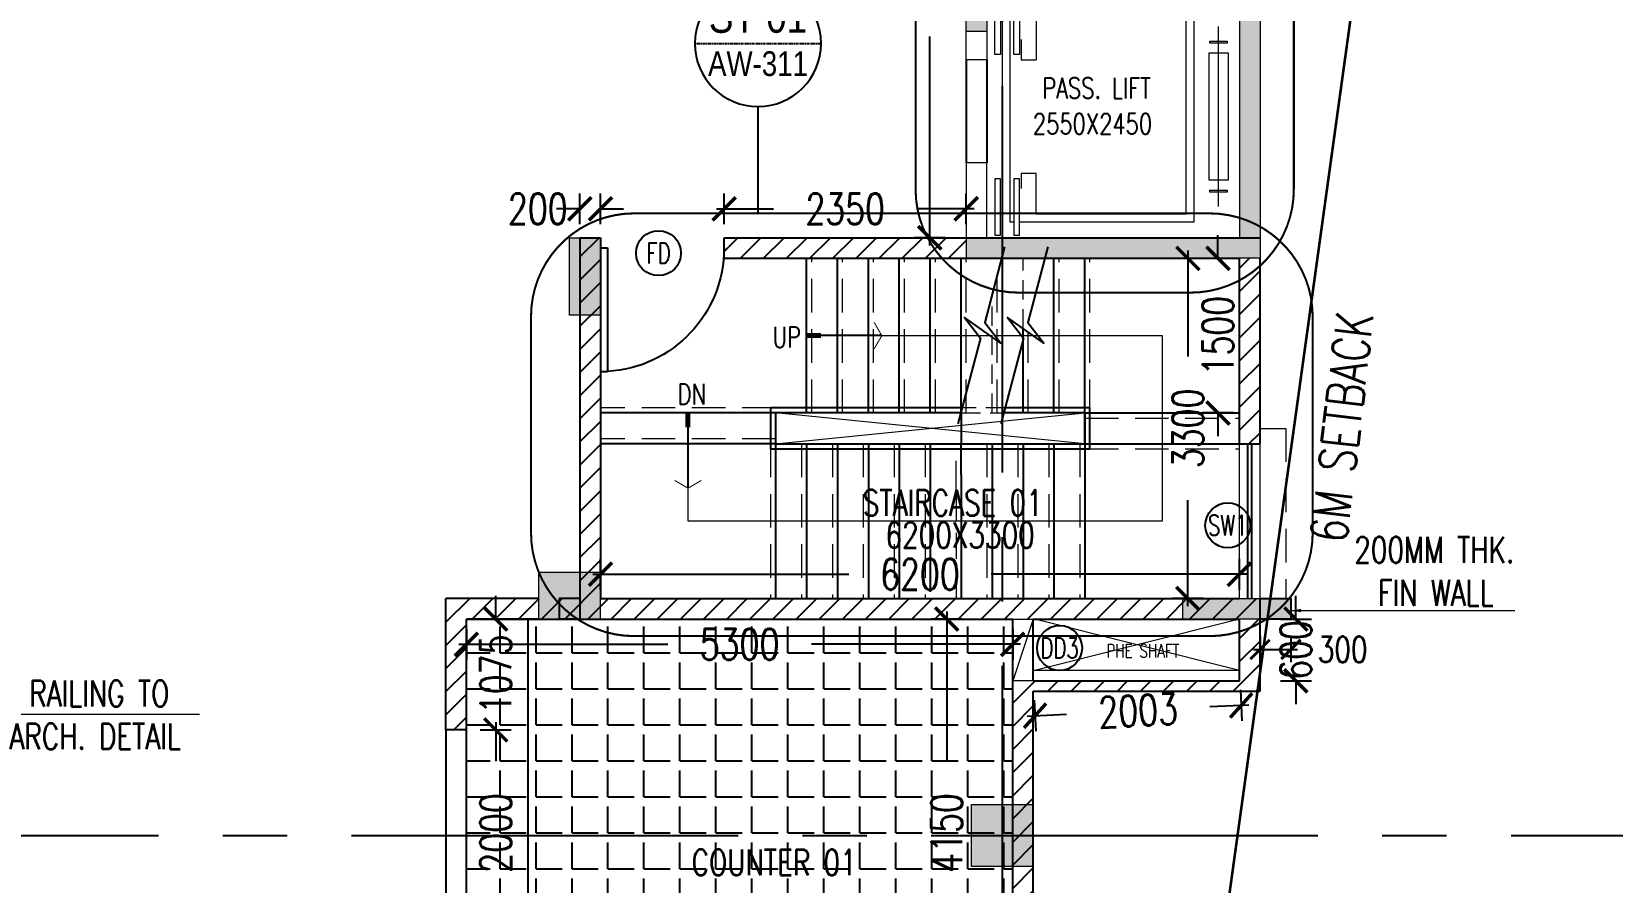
# Model space of a CAD drawing. Header units: millimetres. Extents: x -2076597 to 16308595, y -4402071 to 17875273.
# Drawn here: x -2033367 to -2018029, y -4224166 to -4215911 of the extents above; entities that cross this region are included whole.
import ezdxf
from ezdxf.enums import TextEntityAlignment as Align
from ezdxf.lldxf.tags import DXFTag

# ---------------------------------------------------------------- set-up
doc = ezdxf.new("R2010")
doc.units = ezdxf.units.MM
for name, pattern in [('CENTER', [50.8, 31.75, -6.35, 6.35, -6.35]), ('CENTER2', [1.125, 0.75, -0.125, 0.125, -0.125]), ('DASHDOT', [1, 0.5, -0.25, 0, -0.25]), ('DASHED', [19.05, 12.7, -6.35]), ('DASHED2', [0.375, 0.25, -0.125])]:
    doc.linetypes.add(name, pattern=pattern)
for name, color, linetype, lineweight in [('A- GLAZING', 5, 'Continuous', 9), ('A- LIGHT LINE', 8, 'Continuous', 9), ('A- SHAFT', 8, 'Continuous', 9), ('A-COL HATCH', 252, 'Continuous', 9), ('A-DETL-GENF', 92, 'Continuous', 9), ('A-DETL-THIN', 1, 'Continuous', 9), ('A-FLOR-OPNG', 51, 'Continuous', 9), ('A-FOR AREAS', 21, 'Continuous', 25), ('S-COL HATCH', 251, 'Continuous', 9), ('S-COLS', 7, 'Continuous', 9)]:
    doc.layers.add(name, color=color, linetype=linetype, lineweight=lineweight)
for name, color, linetype in [('A- STAIRSCASE', 1, 'Continuous'), ('A-ARROW', 8, 'Continuous'), ('A-DIMS', 4, 'Continuous'), ('a-door', 1, 'Continuous'), ('A-ELE 02', 4, 'Continuous'), ('A-FLDROP', 1, 'Continuous'), ('A-GRID', 8, 'CENTER'), ('A-PARAPET WALL', 4, 'Continuous'), ('A-RAILING', 3, 'Continuous'), ('a-ref', 5, 'Continuous'), ('A-REFS', 3, 'DASHED'), ('A-REV CLOUD', 2, 'DASHED'), ('A-SCHED', 1, 'Continuous'), ('A-SETBACK', 3, 'Continuous'), ('A-SLAB SINING', 252, 'Continuous'), ('A-SLABS', 1, 'Continuous'), ('A-TXTROOM', 3, 'Continuous'), ('A-WALL', 2, 'Continuous'), ('A-WALL HATCH', 8, 'Continuous'), ('S-GRID', 252, 'CENTER2')]:
    doc.layers.add(name, color=color, linetype=linetype)
doc.styles.add('ARIAL', font='arial.ttf')
doc.styles.add('DIM 100', font='romans.shx', dxfattribs={"width": 0.8})
doc.styles.add('ROMANS', font='romans.shx', dxfattribs={"width": 0.75})
tags = doc.linetypes.add('DASHEDX2', pattern=[1.5, 1, -0.5]).pattern_tags.tags
tags[6:7] = [DXFTag(74, 4), DXFTag(75, 0), DXFTag(340, '0'), DXFTag(46, 1.0), DXFTag(50, 0.0), DXFTag(44, 0.0), DXFTag(45, 0.0)]
tags[4:5] = [DXFTag(74, 4), DXFTag(75, 0), DXFTag(340, '0'), DXFTag(46, 1.0), DXFTag(50, 0.0), DXFTag(44, 0.0), DXFTag(45, 0.0)]
doc.dimstyles.new('1_100 MJR', dxfattribs={"dimscale": 100, "dimtxt": 1.75, "dimasz": 1, "dimexe": 1, "dimexo": 0, "dimgap": 0.09, "dimtad": 0, "dimdsep": 46, "dimtxsty": 'DIM 100', "dimblk": 'ARCHTICK', "dimcen": 0.09, "dimdle": 1, "dimclrd": 8, "dimclre": 8, "dimclrt": 256, "dimazin": 0, "dimtfac": 1, "dimtofl": 0, "dimtmove": 1, "dimatfit": 3, "dimfxl": 0, "dimtolj": 1, "dimtzin": 0, "dimlwd": -1, "dimlwe": -1, "dimarcsym": 0})
doc.dimstyles.new('DIMM-100', dxfattribs={"dimscale": 150, "dimtxt": 2, "dimasz": 1.5, "dimexe": 1, "dimexo": 0, "dimgap": 2, "dimtad": 0, "dimtoh": 1, "dimdec": 0, "dimzin": 0, "dimdsep": 46, "dimtxsty": 'ROMANS', "dimblk": 'ARCHTICK', "dimcen": 1.5, "dimdle": 0.5, "dimclrd": 8, "dimclre": 8, "dimclrt": 256, "dimazin": 0, "dimtfac": 1, "dimtdec": 0, "dimtix": 1, "dimtofl": 0, "dimtmove": 2, "dimatfit": 3, "dimldrblk": 'DOT', "dimfxl": 0, "dimtolj": 1, "dimtzin": 0, "dimarcsym": 0})

# ---------------------------------------------------------------- blocks, each defined once
blk = doc.blocks.new('_ArchTick')
at = {"color": 0, "linetype": 'ByBlock', "const_width": 0.15}
blk.add_lwpolyline([(-0.5, -0.5), (0.5, 0.5)], dxfattribs=at)
blk = doc.blocks.new('*D61')
at = {"layer": 'A-DIMS', "color": 8, "lineweight": -2, "transparency": 16777216}
for p, q in [((-3823611, -18360408), (-3823186, -18360408)), ((-3823549, -18360283), (-3823549, -18360533)), ((-3823249, -18360283), (-3823249, -18360533))]:
    blk.add_line(p, q, dxfattribs=at)
at = {"layer": 'Defpoints', "color": 0, "transparency": 16777216}
for p in [(-3823549, -18360113), (-3823249, -18360113), (-3823249, -18360408)]:
    blk.add_point(p, dxfattribs=at)
at = {"layer": 'A-DIMS', "color": 8, "lineweight": -2, "transparency": 16777216, "xscale": 187.5, "yscale": 187.5, "zscale": 187.5, "rotation": 180}
blk.add_blockref('_ArchTick', (-3823549, -18360408), dxfattribs=at)
at = {"layer": 'A-DIMS', "color": 8, "lineweight": -2, "transparency": 16777216, "xscale": 187.5, "yscale": 187.5, "zscale": 187.5}
blk.add_blockref('_ArchTick', (-3823249, -18360408), dxfattribs=at)
at = {"layer": 'A-DIMS', "color": 4, "transparency": 16777216, "insert": (-3822747, -18360408), "char_height": 250, "attachment_point": 5, "style": 'ROMANS'}
blk.add_mtext('\\A1;300', dxfattribs=at)
blk = doc.blocks.new('_Dot')
at = {"color": 0, "linetype": 'ByBlock', "lineweight": -2}
blk.add_line((-0.5, 0), (-1, 0), dxfattribs=at)
at = {"color": 0, "linetype": 'ByBlock', "const_width": 0.5}
blk.add_lwpolyline([(-0.25, 0, 1), (0.25, 0, 1)], format="xyb", close=True, dxfattribs=at)
blk = doc.blocks.new('shafts')
at = {"layer": 'A- SHAFT'}
for p, q in [((716972, -1001020), (718972, -1000520)), ((718972, -1001020), (716972, -1000520)), ((718972, -1001020), (716972, -1001020))]:
    blk.add_line(p, q, dxfattribs=at)
at = {"layer": 'A-TXTROOM', "insert": (717680, -1000765, 0), "char_height": 128, "width": 1088.76, "attachment_point": 1, "style": 'ROMANS'}
blk.add_mtext('PHE SHAFT', dxfattribs=at)
blk = doc.blocks.new('Family - ___-240295-0_ ground floor')
at = {"layer": 'A-SETBACK', "linetype": 'DASHDOT', "lineweight": -2, "ltscale": 2000, "const_width": 25}
blk.add_lwpolyline([(76480, 233663), (47866, 236124), (29166, 193452), (70915, 193452)], close=True, dxfattribs=at)
at = {"layer": 'A-TXTROOM', "insert": (74062, 214309, 0), "char_height": 356, "attachment_point": 3, "rotation": 83.3011, "style": 'ROMANS'}
blk.add_mtext('6M SETBACK', dxfattribs=at)
blk = doc.blocks.new('A$C4B0B4100')
at = {"layer": 'A-COL HATCH'}
h = blk.add_hatch(color=256, dxfattribs=at)
h.dxf.hatch_style = 1
h.paths.add_polyline_path([(108, -29178), (-2076, -29178), (-2076, -26728), (108, -26728), (108, -26528), (-2076, -26528), (-2076, -24078), (-192, -24078), (-192, -23878), (-2276, -23878), (-2276, -29378), (108, -29378)])
h.paths.add_polyline_path([(574, -26528), (374, -26528), (108, -26528), (108, -26728), (374, -26728), (574, -26728)])
h.paths.add_polyline_path([(574, -29178), (374, -29178), (108, -29178), (108, -29378), (574, -29378)])
h.paths.add_polyline_path([(574, -23878), (408, -23878), (408, -24078), (374, -24078), (574, -24078)])
h.paths.add_polyline_path([(408, -23878), (108, -23878), (108, -24078), (408, -24078)])
h.paths.add_polyline_path([(108, -23878), (-192, -23878), (-192, -24078), (108, -24078)], flags=17)
h = blk.add_hatch(color=256, dxfattribs=at)
h.dxf.hatch_style = 1
h.paths.add_polyline_path([(374, -26378), (574, -26378), (574, -26078), (374, -26078)])
h.paths.add_polyline_path([(374, -26528), (574, -26528), (574, -26378), (374, -26378)])
at = {"layer": 'A-DETL-THIN'}
for p, q in [((224, -24078), (224, -26528)), ((-1638, -24232), (-1638, -26274)), ((59, -24232), (-1638, -24232)), ((59, -24103), (59, -24649)), ((113, -24103), (59, -24103)), ((113, -24649), (113, -24103)), ((151, -24232), (113, -24232)), ((151, -26274), (151, -24232)), ((296, -24103), (241, -24103)), ((241, -24103), (241, -24649)), ((296, -24649), (296, -24103)), ((-1560, -24310), (-1560, -26196)), ((-104, -24310), (-1560, -24310)), ((-104, -24310), (-104, -24701)), ((-1958, -24521), (-1790, -24521)), ((-1958, -24539), (-1958, -24521)), ((-1790, -24539), (-1958, -24539)), ((-1790, -24521), (-1790, -24539)), ((-1966, -25871), (-1966, -24635)), ((-1966, -24635), (-1782, -24635)), ((-1782, -24635), (-1782, -25871)), ((40, -24701), (40, -24557)), ((59, -24649), (113, -24649)), ((241, -24649), (296, -24649)), ((-104, -24701), (40, -24701)), ((-1782, -25871), (-1966, -25871)), ((-104, -26196), (-104, -25804)), ((40, -25804), (-104, -25804)), ((40, -26001), (40, -25804)), ((59, -26403), (59, -25857)), ((59, -25857), (113, -25857)), ((113, -25857), (113, -26403)), ((241, -25857), (296, -25857)), ((241, -26403), (241, -25857)), ((296, -25857), (296, -26403)), ((-1958, -25985), (-1958, -25966)), ((-1958, -25966), (-1790, -25966)), ((-1790, -25985), (-1958, -25985)), ((-1790, -25966), (-1790, -25985)), ((-1560, -26196), (-104, -26196)), ((-1638, -26274), (59, -26274)), ((151, -26274), (116, -26274)), ((113, -26403), (59, -26403)), ((296, -26403), (241, -26403)), ((224, -26728), (224, -29178)), ((-1638, -26982), (-1638, -29024)), ((59, -26982), (-1638, -26982)), ((59, -26853), (59, -27399)), ((113, -26853), (59, -26853)), ((113, -27399), (113, -26853)), ((151, -26982), (113, -26982)), ((151, -29024), (151, -26982)), ((241, -26853), (241, -27399)), ((296, -26853), (241, -26853)), ((296, -27399), (296, -26853)), ((-1560, -27060), (-1560, -28946)), ((-104, -27060), (-1560, -27060)), ((-104, -27060), (-104, -27451)), ((-1958, -27271), (-1790, -27271)), ((-1958, -27289), (-1958, -27271)), ((-1790, -27289), (-1958, -27289)), ((-1790, -27271), (-1790, -27289)), ((-1966, -28621), (-1966, -27385)), ((-1966, -27385), (-1782, -27385)), ((-1782, -27385), (-1782, -28621)), ((-104, -27451), (40, -27451)), ((40, -27451), (40, -27307)), ((59, -27399), (113, -27399)), ((241, -27399), (296, -27399)), ((-1782, -28621), (-1966, -28621)), ((40, -28554), (-104, -28554)), ((-104, -28946), (-104, -28554)), ((40, -28751), (40, -28554)), ((59, -29153), (59, -28607)), ((59, -28607), (113, -28607)), ((113, -28607), (113, -29153)), ((241, -29153), (241, -28607)), ((241, -28607), (296, -28607)), ((296, -28607), (296, -29153)), ((-1958, -28716), (-1790, -28716)), ((-1958, -28735), (-1958, -28716)), ((-1790, -28735), (-1958, -28735)), ((-1790, -28716), (-1790, -28735)), ((-1560, -28946), (-104, -28946)), ((-1638, -29024), (59, -29024)), ((151, -29024), (116, -29024))]:
    blk.add_line(p, q, dxfattribs=at)
at = {"layer": 'A-FLDROP'}
for p, q in [((374, -25803), (374, -24803)), ((574, -25803), (574, -24803)), ((374, -28453), (374, -27453)), ((574, -28453), (574, -27453))]:
    blk.add_line(p, q, dxfattribs=at)
at = {"layer": 'A-FLOR-OPNG'}
for p, q in [((-1874, -24380), (-1874, -26126)), ((-1874, -27130), (-1874, -28876))]:
    blk.add_line(p, q, dxfattribs=at)
at = {"layer": 'A-WALL', "lineweight": 18}
for p, q in [((-2276, -23878), (574, -23878)), ((-2276, -29378), (-2276, -23878)), ((574, -24078), (574, -23878)), ((-2076, -26528), (-2076, -24078)), ((-2076, -24078), (574, -24078)), ((374, -26078), (574, -26078)), ((374, -26528), (-2076, -26528)), ((574, -26728), (574, -26528)), ((-2076, -26728), (374, -26728)), ((-2076, -29178), (-2076, -26728)), ((374, -26728), (574, -26728)), ((374, -29178), (-2076, -29178)), ((574, -29178), (374, -29178)), ((574, -29378), (574, -29178)), ((574, -29378), (-2276, -29378))]:
    blk.add_line(p, q, dxfattribs=at)
for points in [[(374, -24803), (574, -24803), (574, -24078), (374, -24078)], [(374, -27453), (574, -27453), (574, -26728), (374, -26728)], [(574, -29178), (374, -29178), (374, -28453), (574, -28453)]]:
    blk.add_lwpolyline(points, close=True, dxfattribs=at)
blk.add_lwpolyline([(374, -26528), (374, -25803), (574, -25803), (574, -26528)], dxfattribs=at)
at = {"layer": 'A-TXTROOM', "char_height": 200, "attachment_point": 1, "rotation": 180, "style": 'ROMANS'}
for s, insert, width in [('2550X2450', (-72, -25282, 0), 994.29), ('PASS. LIFT', (-162, -25629, 0), 1701.18), ('2550X2450', (-125, -28000, 0), 994.29), ('PASS. LIFT', (-215, -28347, 0), 1701.18)]:
    blk.add_mtext(s, dxfattribs=dict(at, insert=insert, width=width))
blk = doc.blocks.new('M_Single-Flush - 0915 x 2134mm-234763-0_ ground floor')
at = {"layer": 'a-door'}
for p, q in [((406, -100), (406, -1015)), ((458, -100), (406, -100)), ((458, -100), (458, -1015)), ((458, -1015), (406, -1015))]:
    blk.add_line(p, q, dxfattribs=at)
blk.add_arc((458, -100), 917, 180, 266.8107, dxfattribs=at)
blk = doc.blocks.new('*D145')
at = {"layer": 'A-DIMS', "color": 8, "lineweight": -2, "transparency": 16777216}
for p, q in [((-2029148, -4221706), (-2029148, -4222006)), ((-2023848, -4221706), (-2023848, -4222006)), ((-2029223, -4221856), (-2027194, -4221856)), ((-2023773, -4221856), (-2025801, -4221856))]:
    blk.add_line(p, q, dxfattribs=at)
at = {"layer": 'Defpoints', "color": 0, "transparency": 16777216}
for p in [(-2029148, -4221611), (-2023848, -4221611), (-2023848, -4221856)]:
    blk.add_point(p, dxfattribs=at)
at = {"layer": 'A-DIMS', "color": 8, "lineweight": -2, "transparency": 16777216, "xscale": 225, "yscale": 225, "zscale": 225, "rotation": 180}
blk.add_blockref('_ArchTick', (-2029148, -4221856), dxfattribs=at)
at = {"layer": 'A-DIMS', "color": 8, "lineweight": -2, "transparency": 16777216, "xscale": 225, "yscale": 225, "zscale": 225}
blk.add_blockref('_ArchTick', (-2023848, -4221856), dxfattribs=at)
at = {"layer": 'A-DIMS', "transparency": 16777216, "insert": (-2026498, -4221856), "char_height": 300, "attachment_point": 5, "style": 'ROMANS'}
blk.add_mtext('\\A1;5300', dxfattribs=at)
blk = doc.blocks.new('*D464')
at = {"layer": 'A-DIMS', "color": 8, "lineweight": -2, "transparency": 16777216}
for p, q in [((-2029014, -4222686), (-2028714, -4222686)), ((-2028864, -4222611), (-2028864, -4222989)), ((-2028864, -4224761), (-2028864, -4224382)), ((-2029014, -4224686), (-2028714, -4224686))]:
    blk.add_line(p, q, dxfattribs=at)
at = {"layer": 'Defpoints', "color": 0, "transparency": 16777216}
for p in [(-2029148, -4222686), (-2028864, -4222686), (-2029148, -4224686)]:
    blk.add_point(p, dxfattribs=at)
at = {"layer": 'A-DIMS', "color": 8, "lineweight": -2, "transparency": 16777216, "xscale": 225, "yscale": 225, "zscale": 225}
for p, rotation in [((-2028864, -4222686), 90), ((-2028864, -4224686), 270)]:
    blk.add_blockref('_ArchTick', p, dxfattribs=dict(at, rotation=rotation))
at = {"layer": 'A-DIMS', "transparency": 16777216, "insert": (-2028864, -4223686), "char_height": 300, "attachment_point": 5, "rotation": 90, "style": 'ROMANS'}
blk.add_mtext('\\A1;2000', dxfattribs=at)
blk = doc.blocks.new('*D465')
at = {"layer": 'A-DIMS', "color": 8, "lineweight": -2, "transparency": 16777216}
for p, q in [((-2024338, -4221611), (-2024638, -4221611)), ((-2024488, -4221536), (-2024488, -4222989)), ((-2024488, -4225836), (-2024488, -4224382)), ((-2024338, -4225761), (-2024638, -4225761))]:
    blk.add_line(p, q, dxfattribs=at)
at = {"layer": 'Defpoints', "color": 0, "transparency": 16777216}
for p in [(-2024488, -4221611), (-2023848, -4221611), (-2023848, -4225761)]:
    blk.add_point(p, dxfattribs=at)
at = {"layer": 'A-DIMS', "color": 8, "lineweight": -2, "transparency": 16777216, "xscale": 225, "yscale": 225, "zscale": 225}
for p, rotation in [((-2024488, -4221611), 90), ((-2024488, -4225761), 270)]:
    blk.add_blockref('_ArchTick', p, dxfattribs=dict(at, rotation=rotation))
at = {"layer": 'A-DIMS', "transparency": 16777216, "insert": (-2024488, -4223686), "char_height": 300, "attachment_point": 5, "rotation": 90, "style": 'ROMANS'}
blk.add_mtext('\\A1;4150', dxfattribs=at)
blk = doc.blocks.new('*D547')
at = {"layer": 'A-DIMS', "color": 8, "lineweight": -2, "transparency": 16777216}
for p, q in [((-2024653, -4212536), (-2024653, -4214564)), ((-2024503, -4212611), (-2024803, -4212611)), ((-2024653, -4217986), (-2024653, -4215957)), ((-2024503, -4217911), (-2024803, -4217911))]:
    blk.add_line(p, q, dxfattribs=at)
at = {"layer": 'Defpoints', "color": 0, "transparency": 16777216}
for p in [(-2024298, -4212611), (-2024653, -4217911), (-2024298, -4217911)]:
    blk.add_point(p, dxfattribs=at)
at = {"layer": 'A-DIMS', "color": 8, "lineweight": -2, "transparency": 16777216, "xscale": 225, "yscale": 225, "zscale": 225}
for p, rotation in [((-2024653, -4212611), 90), ((-2024653, -4217911), 270)]:
    blk.add_blockref('_ArchTick', p, dxfattribs=dict(at, rotation=rotation))
at = {"layer": 'A-DIMS', "transparency": 16777216, "insert": (-2024653, -4215261), "char_height": 300, "attachment_point": 5, "rotation": 90, "style": 'ROMANS'}
blk.add_mtext('\\A1;5300', dxfattribs=at)
blk = doc.blocks.new('*D548')
at = {"layer": 'A-DIMS', "color": 8, "lineweight": -2, "transparency": 16777216}
for p, q in [((-2026648, -4217780), (-2026648, -4217480)), ((-2024298, -4217780), (-2024298, -4217480)), ((-2026723, -4217630), (-2026169, -4217630)), ((-2024223, -4217630), (-2024776, -4217630))]:
    blk.add_line(p, q, dxfattribs=at)
at = {"layer": 'Defpoints', "color": 0, "transparency": 16777216}
for p in [(-2026648, -4217630), (-2026648, -4217911), (-2024298, -4217911)]:
    blk.add_point(p, dxfattribs=at)
at = {"layer": 'A-DIMS', "color": 8, "lineweight": -2, "transparency": 16777216, "xscale": 225, "yscale": 225, "zscale": 225, "rotation": 180}
blk.add_blockref('_ArchTick', (-2026648, -4217630), dxfattribs=at)
at = {"layer": 'A-DIMS', "color": 8, "lineweight": -2, "transparency": 16777216, "xscale": 225, "yscale": 225, "zscale": 225}
blk.add_blockref('_ArchTick', (-2024298, -4217630), dxfattribs=at)
at = {"layer": 'A-DIMS', "transparency": 16777216, "insert": (-2025473, -4217630), "char_height": 300, "attachment_point": 5, "style": 'ROMANS'}
blk.add_mtext('\\A1;2350', dxfattribs=at)
blk = doc.blocks.new('*D549')
at = {"layer": 'A-DIMS', "color": 8, "lineweight": -2, "transparency": 16777216}
for p, q in [((-2028048, -4217780), (-2028048, -4217480)), ((-2027848, -4217780), (-2027848, -4217480)), ((-2028048, -4217630), (-2028273, -4217630)), ((-2027848, -4217630), (-2027623, -4217630))]:
    blk.add_line(p, q, dxfattribs=at)
at = {"layer": 'Defpoints', "color": 0, "transparency": 16777216}
for p in [(-2027848, -4217630), (-2028048, -4217911), (-2027848, -4217911)]:
    blk.add_point(p, dxfattribs=at)
at = {"layer": 'A-DIMS', "color": 8, "lineweight": -2, "transparency": 16777216, "xscale": 225, "yscale": 225, "zscale": 225}
blk.add_blockref('_ArchTick', (-2028048, -4217630), dxfattribs=at)
at = {"layer": 'A-DIMS', "color": 8, "lineweight": -2, "transparency": 16777216, "xscale": 225, "yscale": 225, "zscale": 225, "rotation": 180}
blk.add_blockref('_ArchTick', (-2027848, -4217630), dxfattribs=at)
at = {"layer": 'A-DIMS', "transparency": 16777216, "insert": (-2028456, -4217630), "char_height": 300, "attachment_point": 5, "style": 'ROMANS'}
blk.add_mtext('\\A1;200', dxfattribs=at)
blk = doc.blocks.new('SOP')
at = {"layer": 'A-SCHED', "color": 8}
blk.add_circle((0, 0), 218, dxfattribs=at)
at = {"layer": 'A-SCHED', "style": 'ROMANS', "width": 0.7}
blk.add_attdef('D2', text='', height=200, dxfattribs=at).set_placement((0, 0), align=Align.MIDDLE_CENTER)
blk = doc.blocks.new('*D267')
at = {"color": 8, "linetype": 'Continuous', "lineweight": -2, "transparency": 16777216}
for p, q in [((-2021638, -4222299), (-2021623, -4222598)), ((-2023638, -4222399), (-2023623, -4222698))]:
    blk.add_line(p, q, dxfattribs=at)
at = {"color": 8, "lineweight": -2, "transparency": 16777216}
for p, q in [((-2021556, -4222445), (-2021935, -4222464)), ((-2023706, -4222552), (-2023327, -4222533))]:
    blk.add_line(p, q, dxfattribs=at)
at = {"layer": 'Defpoints', "color": 0, "transparency": 16777216}
for p in [(-2023648, -4222211), (-2021648, -4222111), (-2021631, -4222449)]:
    blk.add_point(p, dxfattribs=at)
at = {"color": 8, "lineweight": -2, "transparency": 16777216, "xscale": 225, "yscale": 225, "zscale": 225}
for p, rotation in [((-2021631, -4222449), 2.862402020785454), ((-2023631, -4222549), 182.8624020207855)]:
    blk.add_blockref('_ArchTick', p, dxfattribs=dict(at, rotation=rotation))
at = {"transparency": 16777216, "insert": (-2022631, -4222499), "char_height": 300, "attachment_point": 5, "rotation": 2.8624, "style": 'ROMANS'}
blk.add_mtext('\\A1;2003', dxfattribs=at)
blk = doc.blocks.new('*D268')
at = {"color": 8, "lineweight": -2, "transparency": 16777216}
for p, q in [((-2021100, -4221611), (-2021100, -4221386)), ((-2021100, -4222211), (-2021100, -4222436))]:
    blk.add_line(p, q, dxfattribs=at)
at = {"color": 8, "linetype": 'Continuous', "lineweight": -2, "transparency": 16777216}
for p, q in [((-2021250, -4221611), (-2020950, -4221611)), ((-2021250, -4222211), (-2020950, -4222211))]:
    blk.add_line(p, q, dxfattribs=at)
at = {"layer": 'Defpoints', "color": 0, "transparency": 16777216}
for p in [(-2021648, -4221611), (-2021100, -4221611), (-2021648, -4222211)]:
    blk.add_point(p, dxfattribs=at)
at = {"color": 8, "lineweight": -2, "transparency": 16777216, "xscale": 225, "yscale": 225, "zscale": 225}
for p, rotation in [((-2021100, -4221611), 270), ((-2021100, -4222211), 90)]:
    blk.add_blockref('_ArchTick', p, dxfattribs=dict(at, rotation=rotation))
at = {"transparency": 16777216, "insert": (-2021100, -4221911), "char_height": 300, "attachment_point": 5, "rotation": 90, "style": 'ROMANS'}
blk.add_mtext('\\A1;600', dxfattribs=at)
blk = doc.blocks.new('COLUMN 1')
at = {"layer": 'A-COL HATCH'}
for points in [[(708186.2, -1005174.1), (708486.2, -1005174.1), (708486.2, -1005924.1), (708186.2, -1005924.1)], [(707886.3, -1008874.1), (708486.2, -1008874.1), (708486.2, -1008424.1), (707886.3, -1008424.1)], [(714136.2, -1008874.1), (714136.2, -1008674.1), (714886.2, -1008674.1), (714886.2, -1008874.1)], [(712686.2, -1011274.1), (712086.2, -1011274.1), (712086.2, -1010674.1), (712686.2, -1010674.1)]]:
    blk.add_hatch(color=256, dxfattribs=at).paths.add_polyline_path(points)
at = {"layer": 'S-COL HATCH'}
blk.add_hatch(color=256, dxfattribs=at).paths.add_polyline_path([(712686.2, -1011274.1), (712086.2, -1011274.1), (712086.2, -1010674.1), (712686.2, -1010674.1)])
at = {"layer": 'S-COLS'}
for points in [[(708186.2, -1005174.1), (708486.2, -1005174.1), (708486.2, -1005924.1), (708186.2, -1005924.1)], [(707886.3, -1008874.1), (708486.2, -1008874.1), (708486.2, -1008424.1), (707886.3, -1008424.1)], [(714136.2, -1008874.1), (714136.2, -1008674.1), (714886.2, -1008674.1), (714886.2, -1008874.1)], [(712686.2, -1011274.1), (712086.2, -1011274.1), (712086.2, -1010674.1), (712686.2, -1010674.1)], [(712686.2, -1011274.1), (712086.2, -1011274.1), (712086.2, -1010674.1), (712686.2, -1010674.1)]]:
    blk.add_lwpolyline(points, close=True, dxfattribs=at)
at = {"layer": 'S-GRID', "ltscale": 5000}
for p, q in [((712386.2, -1035578.8), (712386.2, -974750.2)), ((661071.4, -1010974.1), (726350.7, -1010974.1))]:
    blk.add_line(p, q, dxfattribs=at)
blk = doc.blocks.new('A$C7D9D46CB')
at = {"layer": 'A-ARROW'}
for p, q in [((275, 295), (0, 295)), ((1460, 265), (0, 265)), ((275, 235), (0, 235))]:
    blk.add_line(p, q, dxfattribs=at)
at = {"layer": 'A-ARROW', "const_width": 20}
blk.add_lwpolyline([(1310, 5), (1460, 265), (1310, 525)], dxfattribs=at)
blk = doc.blocks.new('*D274')
at = {"layer": 'A-DIMS', "color": 8, "lineweight": -2, "transparency": 16777216}
for p, q in [((-2028864, -4221611), (-2028864, -4221386)), ((-2029014, -4221611), (-2028714, -4221611)), ((-2029014, -4222686), (-2028714, -4222686)), ((-2028864, -4222686), (-2028864, -4222911))]:
    blk.add_line(p, q, dxfattribs=at)
at = {"layer": 'Defpoints', "color": 0, "transparency": 16777216}
for p in [(-2029148, -4221611), (-2028864, -4221611), (-2029148, -4222686)]:
    blk.add_point(p, dxfattribs=at)
at = {"layer": 'A-DIMS', "color": 8, "lineweight": -2, "transparency": 16777216, "xscale": 225, "yscale": 225, "zscale": 225}
for p, rotation in [((-2028864, -4221611), 270), ((-2028864, -4222686), 90)]:
    blk.add_blockref('_ArchTick', p, dxfattribs=dict(at, rotation=rotation))
at = {"layer": 'A-DIMS', "transparency": 16777216, "insert": (-2028864, -4222148), "char_height": 300, "attachment_point": 5, "rotation": 90, "style": 'ROMANS'}
blk.add_mtext('\\A1;1075', dxfattribs=at)
blk = doc.blocks.new('*D102')
at = {"layer": 'A-DIMS', "color": 8, "lineweight": -2, "transparency": 16777216}
for p, q in [((-2021856, -4218111), (-2021856, -4217886)), ((-2021706, -4218111), (-2022006, -4218111)), ((-2021706, -4219611), (-2022006, -4219611)), ((-2021856, -4219611), (-2021856, -4219836))]:
    blk.add_line(p, q, dxfattribs=at)
at = {"layer": 'Defpoints', "color": 0, "transparency": 16777216}
for p in [(-2021648, -4218111), (-2021856, -4219611), (-2021648, -4219611)]:
    blk.add_point(p, dxfattribs=at)
at = {"layer": 'A-DIMS', "color": 8, "lineweight": -2, "transparency": 16777216, "xscale": 225, "yscale": 225, "zscale": 225}
for p, rotation in [((-2021856, -4218111), 270), ((-2021856, -4219611), 90)]:
    blk.add_blockref('_ArchTick', p, dxfattribs=dict(at, rotation=rotation))
at = {"layer": 'A-DIMS', "transparency": 16777216, "insert": (-2021856, -4218861), "char_height": 300, "attachment_point": 5, "rotation": 90, "style": 'ROMANS'}
blk.add_mtext('\\A1;1500', dxfattribs=at)
blk = doc.blocks.new('*D351')
at = {"layer": 'A-DIMS', "color": 8, "lineweight": -2, "transparency": 16777216}
for p, q in [((-2022148, -4218036), (-2022148, -4219064)), ((-2021998, -4218111), (-2022298, -4218111)), ((-2022148, -4221486), (-2022148, -4220457)), ((-2021998, -4221411), (-2022298, -4221411))]:
    blk.add_line(p, q, dxfattribs=at)
at = {"layer": 'Defpoints', "color": 0, "transparency": 16777216}
for p in [(-2022148, -4218111), (-2021648, -4218111), (-2021648, -4221411)]:
    blk.add_point(p, dxfattribs=at)
at = {"layer": 'A-DIMS', "color": 8, "lineweight": -2, "transparency": 16777216, "xscale": 225, "yscale": 225, "zscale": 225}
for p, rotation in [((-2022148, -4218111), 90), ((-2022148, -4221411), 270)]:
    blk.add_blockref('_ArchTick', p, dxfattribs=dict(at, rotation=rotation))
at = {"layer": 'A-DIMS', "transparency": 16777216, "insert": (-2022148, -4219761), "char_height": 300, "attachment_point": 5, "rotation": 90, "style": 'ROMANS'}
blk.add_mtext('\\A1;3300', dxfattribs=at)
blk = doc.blocks.new('*D352')
at = {"layer": 'A-DIMS', "color": 8, "lineweight": -2, "transparency": 16777216}
for p, q in [((-2027848, -4221326), (-2027848, -4221026)), ((-2021648, -4221326), (-2021648, -4221026)), ((-2027923, -4221176), (-2025439, -4221176)), ((-2021573, -4221176), (-2024057, -4221176))]:
    blk.add_line(p, q, dxfattribs=at)
at = {"layer": 'Defpoints', "color": 0, "transparency": 16777216}
for p in [(-2027848, -4221176), (-2027848, -4221411), (-2021648, -4221411)]:
    blk.add_point(p, dxfattribs=at)
at = {"layer": 'A-DIMS', "color": 8, "lineweight": -2, "transparency": 16777216, "xscale": 225, "yscale": 225, "zscale": 225, "rotation": 180}
blk.add_blockref('_ArchTick', (-2027848, -4221176), dxfattribs=at)
at = {"layer": 'A-DIMS', "color": 8, "lineweight": -2, "transparency": 16777216, "xscale": 225, "yscale": 225, "zscale": 225}
blk.add_blockref('_ArchTick', (-2021648, -4221176), dxfattribs=at)
at = {"layer": 'A-DIMS', "transparency": 16777216, "insert": (-2024748, -4221176), "char_height": 300, "attachment_point": 5, "style": 'ROMANS'}
blk.add_mtext('\\A1;6200', dxfattribs=at)
blk = doc.blocks.new('REF')
at = {"layer": 'a-ref'}
blk.add_arc((0, 0), 766, 0, 180, dxfattribs=at)
at = {"layer": 'A-REFS'}
blk.add_line((-766, 0), (766, 0), dxfattribs=at)
at = {"layer": 'A-REFS', "color": 10, "linetype": 'Continuous', "style": 'ARIAL', "width": 0.8}
blk.add_attdef('01', text='', height=400, dxfattribs=at).set_placement((0, 328), align=Align.MIDDLE_CENTER)
blk.add_attdef('AW-305', text='', height=300, dxfattribs=at).set_placement((0, -246), align=Align.MIDDLE)
blk = doc.blocks.new('FEATURE WALL')
at = {"layer": 'A-WALL HATCH'}
h = blk.add_hatch(color=252, dxfattribs=at)
h.dxf.hatch_style = 1
h.paths.add_polyline_path([(-3823248.5, -18359913.2), (-3823548.5, -18359913.2), (-3823548.5, -18360113.2), (-3823248.5, -18360113.2)])
at = {"layer": 'A- LIGHT LINE', "color": 1, "linetype": 'DASHED2', "ltscale": 1300}
blk.add_lwpolyline([(-3823548.5, -18358263.2), (-3823298.5, -18358263.2), (-3823298.5, -18359913.2), (-3823548.5, -18359913.2)], dxfattribs=at)
at = {"layer": 'A-WALL'}
blk.add_lwpolyline([(-3823548.5, -18359913.2), (-3823248.5, -18359913.2), (-3823248.5, -18360113.2), (-3823548.5, -18360113.2)], dxfattribs=at)
at = {"layer": 'A-TXTROOM', "insert": (-3823623.3, -18359316.9, 0), "char_height": 250.282, "width": 3684.893, "attachment_point": 1, "style": 'ROMANS'}
blk.add_mtext('\\pi988.8;200MM THK. \\P\\pi1216.7;FIN WALL ', dxfattribs=at)
at = {"layer": 'A-DIMS'}
dim = blk.add_linear_dim(base=(-3823248.5, -18360408.2), p1=(-3823548.5, -18360113.2), p2=(-3823248.5, -18360113.2), dimstyle='DIMM-100', override={"dimfxlon": 1}, dxfattribs=at)
dim.commit()
dim.dimension.update_dxf_attribs({"geometry": '*D61', "text_midpoint": (-3822747, -18360408.2), "dimtype": 128})
at = {"layer": 'A- LIGHT LINE'}
blk.add_leader([(-3823250.7, -18360031.5), (-3821077.2, -18360031.5)], dimstyle='1_100 MJR', dxfattribs=at)

msp = doc.modelspace()

# ---------------------------------------------------------------- hatches: boundary and pattern name
at = {"layer": 'A-SLAB SINING'}
h = msp.add_hatch(dxfattribs=at)
h.set_pattern_fill('ANGLE', color=256, scale=50)
h.set_pattern_definition([(0, (1802100.65, 14255482.13), (0, 349.25), [254, -95.25]), (90, (1802100.65, 14255482.13), (-349.25, 2e-14), [254, -95.25])])
h.paths.add_polyline_path([(-2029147.9, -4230110.5), (-2023847.9, -4230110.5), (-2023847.9, -4221610.5), (-2029147.9, -4221610.5)])
at = {"layer": 'A-WALL HATCH'}
h = msp.add_hatch(dxfattribs=at)
h.set_pattern_fill('ANSI31', color=256, scale=50)
h.set_pattern_definition([(45, (1802100.65, 14255482.13), (-112.2532015, 112.2532015), [])])
h.paths.add_polyline_path([(-2023647.9, -4224010.5), (-2023847.9, -4224010.5), (-2023847.9, -4225760.5), (-2023847.9, -4225760.5), (-2023847.9, -4225960.5), (-2023847.9, -4225960.5), (-2023847.9, -4229311.9), (-2023847.9, -4229311.9), (-2023847.9, -4230210.5), (-2023847.9, -4231510.5), (-2023647.9, -4231510.5)])
h.paths.add_polyline_path([(-2024847.9, -4230110.5), (-2029147.9, -4230110.5), (-2029147.9, -4229035.5), (-2029347.9, -4229035.5), (-2029347.9, -4230310.5), (-2024847.9, -4230310.5)])
h.paths.add_polyline_path([(-2021447.9, -4218110.5), (-2021647.9, -4218110.5), (-2021647.9, -4221410.5), (-2027847.9, -4221410.5), (-2027847.9, -4217910.5), (-2028047.9, -4217910.5), (-2028047.9, -4221610.5), (-2023847.9, -4221610.5), (-2023847.9, -4224010.5), (-2023647.9, -4224010.5), (-2023647.9, -4222310.5), (-2021447.9, -4222310.5)])
h.paths.add_polyline_path([(-2023647.9, -4221610.5), (-2021647.9, -4221610.5), (-2021647.9, -4222210.5), (-2023647.9, -4222210.5)], flags=16)
h.paths.add_polyline_path([(-2029147.9, -4221410.5), (-2029347.9, -4221410.5), (-2029347.9, -4222685.5), (-2029147.9, -4222685.5)])
h.paths.add_polyline_path([(-2028047.9, -4221410.5), (-2029147.9, -4221410.5), (-2029147.9, -4221610.5), (-2028047.9, -4221610.5)])
h.paths.add_polyline_path([(-2024297.9, -4217910.5), (-2026647.9, -4217910.5), (-2026647.9, -4218110.5), (-2024297.9, -4218110.5)], flags=17)
h.paths.add_polyline_path([(-2023647.9, -4222210.5), (-2023847.9, -4222210.5), (-2023847.9, -4221610.5), (-2023647.9, -4221610.5)], flags=16)
h.paths.add_polyline_path([(-2024847.9, -4225960.5), (-2024847.9, -4225760.5), (-2029147.9, -4225760.5), (-2029147.9, -4224685.5), (-2029347.9, -4224685.5), (-2029347.9, -4227035.5), (-2029147.9, -4227035.5), (-2029147.9, -4225960.5)])
h.paths.add_polyline_path([(-2021447.9, -4221410.5), (-2021647.9, -4221410.5), (-2021647.9, -4219910.5), (-2021447.9, -4219910.5)], flags=17)

# ---------------------------------------------------------------- linework, layer by layer
at = {"layer": 'A- GLAZING'}
for p, q in [((-2021647.9, -4221410.5), (-2021647.9, -4219910.5)), ((-2021447.9, -4221410.5), (-2021447.9, -4219910.5)), ((-2023647.9, -4221610.5), (-2023847.9, -4222210.5))]:
    msp.add_line(p, q, dxfattribs=at)
msp.add_lwpolyline([(-2023647.9, -4222210.5), (-2023847.9, -4222210.5), (-2023847.9, -4221610.5), (-2023647.9, -4221610.5)], close=True, dxfattribs=at)
at = {"layer": 'A- LIGHT LINE', "color": 5, "linetype": 'DASHED2', "ltscale": 1300}
for p, q in [((-2025797.9, -4219610.5), (-2025797.9, -4218110.5)), ((-2025497.9, -4219610.5), (-2025497.9, -4218110.5)), ((-2025197.9, -4219610.5), (-2025197.9, -4218110.5)), ((-2024897.9, -4219610.5), (-2024897.9, -4218110.5)), ((-2024597.9, -4219610.5), (-2024597.9, -4218110.5)), ((-2024297.9, -4219610.5), (-2024297.9, -4218110.5)), ((-2023397.9, -4219610.5), (-2023397.9, -4218110.5)), ((-2023097.9, -4219610.5), (-2023097.9, -4218110.5)), ((-2023997.9, -4219610.5), (-2023997.9, -4218272.5)), ((-2023697.9, -4219610.5), (-2023697.9, -4218827.4)), ((-2026147.9, -4219560.5), (-2027847.9, -4219560.5)), ((-2023147.9, -4219660.5), (-2021647.9, -4219660.5)), ((-2026147.9, -4219860.5), (-2027847.9, -4219860.5)), ((-2026197.9, -4219910.5), (-2026197.9, -4221410.5)), ((-2025897.9, -4219910.5), (-2025897.9, -4221410.5)), ((-2025597.9, -4219910.5), (-2025597.9, -4221410.5)), ((-2025297.9, -4219910.5), (-2025297.9, -4221410.5)), ((-2024997.9, -4219910.5), (-2024997.9, -4221410.5)), ((-2024697.9, -4219910.5), (-2024697.9, -4221410.5)), ((-2024397.9, -4220400.8), (-2024397.9, -4219910.5)), ((-2024097.9, -4219910.5), (-2024097.9, -4221410.5)), ((-2023797.9, -4219910.5), (-2023797.9, -4221410.5)), ((-2023497.9, -4219910.5), (-2023497.9, -4221410.5)), ((-2023197.9, -4219910.5), (-2023197.9, -4221410.5)), ((-2023147.9, -4219960.5), (-2021647.9, -4219960.5))]:
    msp.add_line(p, q, dxfattribs=at)
at = {"layer": 'A- LIGHT LINE', "linetype": 'DASHED2', "ltscale": 750}
for p, q in [((-2023747.9, -4218792), (-2023747.9, -4218110.5)), ((-2024047.9, -4219610.5), (-2024047.9, -4218461.6)), ((-2024347.9, -4219610.5), (-2023934.3, -4219610.5)), ((-2023921, -4219560.5), (-2024338.5, -4219560.5))]:
    msp.add_line(p, q, dxfattribs=at)
at = {"layer": 'A- LIGHT LINE', "color": 5, "linetype": 'DASHED2', "ltscale": 1000}
msp.add_line((-2024397.9, -4220400.8), (-2024397.9, -4221410.5), dxfattribs=at)
at = {"layer": 'A- LIGHT LINE'}
for points in [[(-2024020.8, -4218860.5), (-2022397.9, -4218860.5), (-2022397.9, -4220660.5), (-2026997.9, -4220660.5), (-2026997.9, -4219610.5)], [(-2025497.9, -4218860.5), (-2024047.9, -4218860.5)]]:
    msp.add_lwpolyline(points, dxfattribs=at)
at = {"layer": 'A- SHAFT'}
for p, q in [((-2026147.9, -4219910.5), (-2023147.9, -4219610.5)), ((-2023147.9, -4219910.5), (-2026147.9, -4219610.5))]:
    msp.add_line(p, q, dxfattribs=at)
at = {"layer": 'A- STAIRSCASE'}
for p, q in [((-2025847.9, -4219610.5), (-2025847.9, -4218110.5)), ((-2025547.9, -4219610.5), (-2025547.9, -4218110.5)), ((-2025247.9, -4219610.5), (-2025247.9, -4218110.5)), ((-2024947.9, -4219610.5), (-2024947.9, -4218110.5)), ((-2024647.9, -4219610.5), (-2024647.9, -4218110.5)), ((-2024347.9, -4219610.5), (-2024347.9, -4218110.5)), ((-2023447.9, -4219610.5), (-2023447.9, -4218110.5)), ((-2023147.9, -4219610.5), (-2023147.9, -4218110.5)), ((-2023747.9, -4219610.5), (-2023747.9, -4218792)), ((-2026147.9, -4219610.5), (-2027847.9, -4219610.5)), ((-2023147.9, -4219610.5), (-2021647.9, -4219610.5)), ((-2026147.9, -4219910.5), (-2027847.9, -4219910.5)), ((-2026147.9, -4219910.5), (-2026147.9, -4221410.5)), ((-2025847.9, -4219910.5), (-2025847.9, -4221410.5)), ((-2025547.9, -4219910.5), (-2025547.9, -4221410.5)), ((-2025247.9, -4219910.5), (-2025247.9, -4221410.5)), ((-2024947.9, -4219910.5), (-2024947.9, -4221410.5)), ((-2024647.9, -4219910.5), (-2024647.9, -4221345.8)), ((-2024047.9, -4219910.5), (-2024047.9, -4221410.5)), ((-2023747.9, -4219910.5), (-2023747.9, -4221410.5)), ((-2023447.9, -4219910.5), (-2023447.9, -4221410.5)), ((-2023147.9, -4219910.5), (-2023147.9, -4221410.5)), ((-2023147.9, -4219910.5), (-2021647.9, -4219910.5)), ((-2024347.9, -4220211.7), (-2024347.9, -4221410.5))]:
    msp.add_line(p, q, dxfattribs=at)
at = {"layer": 'A- STAIRSCASE', "linetype": 'DASHEDX2', "ltscale": 250}
msp.add_line((-2024347.9, -4220211.7), (-2024347.9, -4219910.5), dxfattribs=at)
at = {"layer": 'A- STAIRSCASE', "linetype": 'DASHEDX2', "ltscale": 0.8}
for p, q in [((-2029347.9, -4222685.5), (-2029347.9, -4224685.5)), ((-2029147.9, -4224685.5), (-2029147.9, -4222685.5))]:
    msp.add_line(p, q, dxfattribs=at)
at = {"layer": 'A-DIMS'}
msp.add_line((-2024347.9, -4219610.5), (-2024347.9, -4219910.5), dxfattribs=at)
at = {"layer": 'A-ELE 02'}
msp.add_line((-2023147.9, -4219610.5), (-2023147.9, -4219910.5), dxfattribs=at)
at = {"layer": 'A-FOR AREAS'}
for points in [[(-2023926, -4218000.4), (-2024119.4, -4218732.4), (-2023963.8, -4218934.7), (-2024316.5, -4218685.1), (-2024160.3, -4218886.3), (-2024379.4, -4219715.1)], [(-2023508.5, -4218000.4), (-2023701.9, -4218732.4), (-2023546.2, -4218934.7), (-2023898.9, -4218685.1), (-2023742.7, -4218886.3), (-2023961.9, -4219715.1)]]:
    msp.add_lwpolyline(points, dxfattribs=at)
at = {"layer": 'A-PARAPET WALL'}
for p, q in [((-2021567.9, -4221410.5), (-2021567.9, -4219910.5)), ((-2021527.9, -4221410.5), (-2021527.9, -4219910.5))]:
    msp.add_line(p, q, dxfattribs=at)
at = {"layer": 'A-RAILING'}
msp.add_line((-2024347.9, -4219560.5), (-2024347.9, -4219610.5), dxfattribs=at)
for points in [[(-2026147.9, -4219560.5), (-2026197.9, -4219560.5), (-2026197.9, -4219960.5), (-2024281.5, -4219960.5)], [(-2024347.9, -4219560.5), (-2026147.9, -4219560.5)], [(-2024347.9, -4219610.5), (-2026147.9, -4219610.5)], [(-2026147.9, -4219610.5), (-2026147.9, -4219910.5), (-2024268.3, -4219910.5)], [(-2024281.5, -4219960.5), (-2023097.9, -4219960.5), (-2023097.9, -4219560.5), (-2023921, -4219560.5)], [(-2024268.3, -4219910.5), (-2023147.9, -4219910.5), (-2023147.9, -4219610.5), (-2023934.3, -4219610.5)]]:
    msp.add_lwpolyline(points, dxfattribs=at)
at = {"layer": 'A-RAILING', "linetype": 'DASHEDX2', "ltscale": 250}
msp.add_lwpolyline([(-2024338.5, -4219560.5), (-2024347.9, -4219560.5)], dxfattribs=at)
at = {"layer": 'a-ref', "linetype": 'DASHDOT', "ltscale": 1000, "const_width": 20}
for points in [[(-2022120.3, -4218443.3), (-2023789.8, -4218443.3, -0.4142136), (-2024789.8, -4217443.3), (-2024789.8, -4213202.3, -0.4142136), (-2023789.8, -4212202.3), (-2022120.3, -4212202.3, -0.4142136), (-2021120.3, -4213202.3), (-2021120.3, -4217443.3, -0.4142136)], [(-2021937.3, -4221776.3), (-2027521.3, -4221776.3, -0.4142136), (-2028521.3, -4220776.3), (-2028521.3, -4218674.3, -0.4142136), (-2027521.3, -4217674.3), (-2021937.3, -4217674.3, -0.4142136), (-2020937.3, -4218674.3), (-2020937.3, -4220776.3, -0.4142136)]]:
    msp.add_lwpolyline(points, format="xyb", close=True, dxfattribs=at)
msp.add_lwpolyline([(-2026319.3, -4217664.4), (-2026319.3, -4216637.3)], dxfattribs=at)
at = {"layer": 'a-ref'}
msp.add_arc((-2026319.3, -4216024.3), 613, 180, 0, dxfattribs=at)
at = {"layer": 'A-SLABS'}
for p, q in [((-2029147.9, -4221610.5), (-2028047.9, -4221610.5)), ((-2028547.9, -4225760.5), (-2028547.9, -4221610.5))]:
    msp.add_line(p, q, dxfattribs=at)
at = {"layer": 'A-WALL'}
for p, q in [((-2028047.9, -4217910.5), (-2027847.9, -4217910.5)), ((-2028047.9, -4217910.5), (-2028047.9, -4221610.5)), ((-2027847.9, -4217910.5), (-2027847.9, -4221410.5)), ((-2026647.9, -4217910.5), (-2021447.9, -4217910.5)), ((-2026647.9, -4218110.5), (-2026647.9, -4217910.5)), ((-2026647.9, -4218110.5), (-2021647.9, -4218110.5)), ((-2021647.9, -4219910.5), (-2021647.9, -4218110.5)), ((-2021447.9, -4219910.5), (-2021447.9, -4218110.5)), ((-2021647.9, -4219910.5), (-2021447.9, -4219910.5)), ((-2029347.9, -4222685.5), (-2029347.9, -4221410.5)), ((-2028447.8, -4221410.5), (-2029347.9, -4221410.5)), ((-2028247.9, -4221410.5), (-2028247.9, -4221610.5)), ((-2028047.9, -4221410.5), (-2028247.9, -4221410.5)), ((-2027847.9, -4221410.5), (-2021647.9, -4221410.5)), ((-2021447.9, -4222310.5), (-2021447.9, -4221410.5)), ((-2029147.9, -4222685.5), (-2029147.9, -4221610.5)), ((-2028447.8, -4221610.5), (-2029147.9, -4221610.5)), ((-2028047.9, -4221610.5), (-2028247.9, -4221610.5)), ((-2028047.9, -4221610.5), (-2023847.9, -4221610.5)), ((-2023847.9, -4225760.5), (-2023847.9, -4221610.5)), ((-2023647.9, -4221610.5), (-2021647.9, -4221610.5)), ((-2023647.9, -4222210.5), (-2023647.9, -4221610.5)), ((-2021647.9, -4222210.5), (-2021647.9, -4221610.5)), ((-2023647.9, -4222210.5), (-2021647.9, -4222210.5)), ((-2023647.9, -4222310.5), (-2021447.9, -4222310.5)), ((-2029147.9, -4222685.5), (-2029347.9, -4222685.5))]:
    msp.add_line(p, q, dxfattribs=at)
msp.add_lwpolyline([(-2023647.9, -4232110.5), (-2023647.9, -4222310.5)], dxfattribs=at)

# ---------------------------------------------------------------- block references
at = {"layer": 'A- LIGHT LINE'}
msp.add_blockref('shafts', (-2740619.6, -3221090.2), dxfattribs=at)
at = {"layer": 'A- LIGHT LINE', "yscale": 0.5, "zscale": 0.5}
for p, xscale, rotation in [((-2025847.9, -4218728.1), -0.4999999999999994, 179.9999816950331), ((-2026865.5, -4219610.5), -0.4999999999999992, 89.99998169503303)]:
    msp.add_blockref('A$C7D9D46CB', p, dxfattribs=dict(at, xscale=xscale, rotation=rotation))
at = {"layer": 'A-DETL-GENF', "color": 8}
msp.add_blockref('Family - ___-240295-0_ ground floor', (-2094762.5, -4432922.9), dxfattribs=at)
at = {"layer": 'a-door', "xscale": -1.309055508391418, "yscale": 1.309055508391418, "zscale": 1.309055508391418}
msp.add_blockref('M_Single-Flush - 0915 x 2134mm-234763-0_ ground floor', (-2027249, -4217879.1), dxfattribs=at)
at = {"layer": 'A-GRID', "color": 8}
msp.add_blockref('COLUMN 1', (-2736334, -3212736.4), dxfattribs=at)
at = {"layer": 'A-GRID', "rotation": 180}
msp.add_blockref('A$C4B0B4100', (-2023724.1, -4241988.4), dxfattribs=at)
at = {"layer": 'A-REFS', "xscale": 0.8, "yscale": 0.8, "zscale": 0.8}
msp.add_blockref('REF', (-2026319.3, -4216024.3), dxfattribs=at).add_auto_attribs({'01': 'ST 01', 'AW-305': 'AW-311'})
at = {"layer": 'A-REV CLOUD'}
msp.add_blockref('FEATURE WALL', (1802100.7, 14138502.7), dxfattribs=at)
at = {"layer": 'A-SCHED'}
for p, values in [((-2027284.5, -4218060.4), {'D2': 'FD'}), ((-2021761.1, -4220701.5), {'D2': 'SW1'}), ((-2023392.5, -4221891.7), {'D2': 'DD3'})]:
    msp.add_blockref('SOP', p, dxfattribs=at).add_auto_attribs(values)

# ---------------------------------------------------------------- texts
at = {"layer": 'A-TXTROOM', "attachment_point": 1, "style": 'ROMANS'}
for s, insert, char_height, width in [('UP', (-2026178.8, -4218774.9), 200, 994.286), ('DN', (-2027099.8, -4219329.4), 200, 994.286), ('STAIRCASE 01', (-2025302.2, -4220357.4, 0), 250.282, 3684.893), ('6200X3300', (-2025082, -4220670.2, 0), 250.28, 3684.893), ('\\pi1096.1;RAILING TO \\P\\pi903.89;ARCH. DETAIL', (-2034486.4, -4222207.5, 0), 250.282, 3684.893), ('COUNTER 01', (-2026963.2, -4223847.1, 0), 250.28, 3684.893)]:
    msp.add_mtext(s, dxfattribs=dict(at, insert=insert, char_height=char_height, width=width))

# ---------------------------------------------------------------- dimensions: what is measured, and where the dimension line sits
for p1, p2, distance, picture, middle in [((-2021647.9, -4222210.5), (-2021647.9, -4221610.5), -547.7, '*D268', (-2021100.1, -4221910.5)), ((-2023647.8636, -4222210.5321), (-2021647.8614, -4222110.5321), -338.525, '*D267', (-2022630.9574, -4222498.6348))]:
    dim = msp.add_aligned_dim(p1=p1, p2=p2, distance=distance, dimstyle='DIMM-100', override={"dimfxlon": 1})
    dim.commit()
    dim.dimension.update_dxf_attribs({"geometry": picture, "text_midpoint": middle})
at = {"layer": 'A-DIMS'}
for base, p1, p2, picture, middle in [((-2024652.5, -4217910.5), (-2024297.9, -4212610.5), (-2024297.9, -4217910.5), '*D547', (-2024652.5, -4215260.5)), ((-2021856.3, -4219610.5), (-2021647.9, -4218110.5), (-2021647.9, -4219610.5), '*D102', (-2021856.3, -4218860.5)), ((-2022147.8, -4218110.5), (-2021647.9, -4221410.5), (-2021647.9, -4218110.5), '*D351', (-2022147.8, -4219760.5)), ((-2024488.1, -4221610.5), (-2023847.9, -4225760.5), (-2023847.9, -4221610.5), '*D465', (-2024488.1, -4223685.5)), ((-2028864.2, -4222685.5), (-2029147.9, -4224685.5), (-2029147.9, -4222685.5), '*D464', (-2028864.2, -4223685.5))]:
    dim = msp.add_linear_dim(base=base, p1=p1, p2=p2, angle=90, dimstyle='DIMM-100', override={"dimfxlon": 1}, dxfattribs=at)
    dim.commit()
    dim.dimension.update_dxf_attribs({"geometry": picture, "text_midpoint": middle})
dim = msp.add_linear_dim(base=(-2027847.9, -4217630.3), p1=(-2028047.9, -4217910.5), p2=(-2027847.9, -4217910.5), dimstyle='DIMM-100', override={"dimfxlon": 1}, dxfattribs=at)
dim.commit()
dim.dimension.update_dxf_attribs({"geometry": '*D549', "text_midpoint": (-2028456.2, -4217630.3), "dimtype": 128})
for base, p1, p2, picture, middle in [((-2026647.9, -4217630.3), (-2024297.9, -4217910.5), (-2026647.9, -4217910.5), '*D548', (-2025472.9, -4217630.3)), ((-2027847.9, -4221176.4), (-2021647.9, -4221410.5), (-2027847.9, -4221410.5), '*D352', (-2024747.9, -4221176.4)), ((-2023847.9, -4221856.1), (-2029147.9, -4221610.5), (-2023847.9, -4221610.5), '*D145', (-2026497.9, -4221856.1))]:
    dim = msp.add_linear_dim(base=base, p1=p1, p2=p2, dimstyle='DIMM-100', override={"dimfxlon": 1}, dxfattribs=at)
    dim.commit()
    dim.dimension.update_dxf_attribs({"geometry": picture, "text_midpoint": middle})
dim = msp.add_aligned_dim(p1=(-2029147.9, -4222685.5), p2=(-2029147.9, -4221610.5), distance=-283.6, dimstyle='DIMM-100', override={"dimfxlon": 1}, dxfattribs=at)
dim.commit()
dim.dimension.update_dxf_attribs({"geometry": '*D274', "text_midpoint": (-2028864.2, -4222148)})

# ---------------------------------------------------------------- leaders
at = {"layer": 'A- LIGHT LINE'}
msp.add_leader([(-2034275.7, -4222532.9), (-2031738.6, -4222532.9)], dimstyle='1_100 MJR', dxfattribs=at)

doc.saveas('drawing.dxf')
